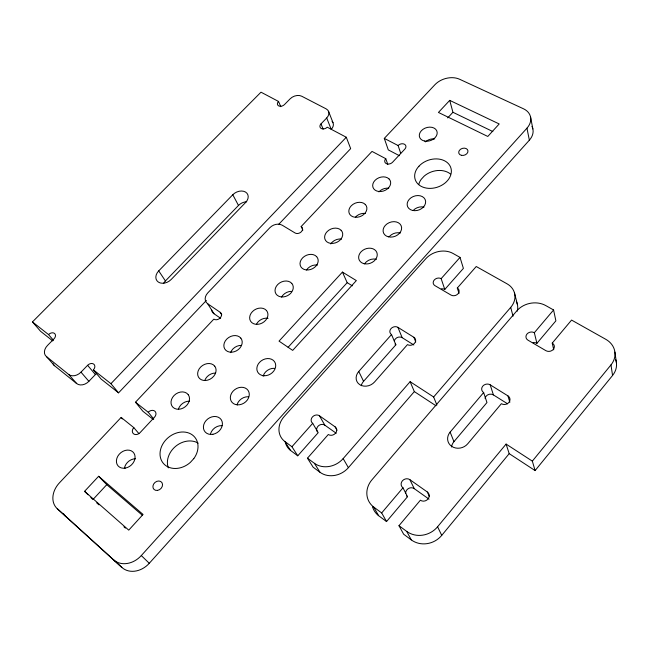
<?xml version="1.0" encoding="UTF-8"?>
<svg xmlns="http://www.w3.org/2000/svg" width="649" height="649" viewBox="0 0 649 649"><rect width="100%" height="100%" fill="white"/><g stroke="black" fill="none" stroke-linecap="round" stroke-linejoin="round"><path stroke-width="0.97" d="M372.956 508.102A21.068 18.959 -29.2 0 0 378.61 515.687L386.544 521.561L407.507 496.712L402.972 487.797A5.427 4.867 -26.6 0 1 402.372 480.852A5.427 4.867 -26.6 0 1 409.86 479.66L427.293 491.974A5.484 4.965 -25.2 0 1 427.975 499.04A5.484 4.965 -25.2 0 1 420.374 500.217L398.981 525.698L406.728 531.417A22.115 20.184 -26.7 0 0 437.58 526.777L506.098 444.078L509.197 453.643L535.101 470.59L612.567 375.463A21.522 18.245 -6.7 0 0 615.609 359.4M535.101 470.59L532.342 461.131L610.977 364.908A21.823 18.399 -7.1 0 0 605.809 339.322L571.566 320.079L552.25 343.094A5.338 4.494 -10.7 0 1 553.329 349.365A5.338 4.494 -10.7 0 1 545.89 350.671L527.994 340.181A5.273 4.421 -12.2 0 1 527.004 334.016A5.273 4.421 -12.2 0 1 534.338 332.702L553.581 309.971L545.76 305.574A20.963 17.409 -12.3 0 0 516.799 310.871L372.177 479.546A21.368 19.121 -29.1 0 0 373.654 507.015L378.61 515.687M398.981 525.698L403.654 534.232L411.304 539.903A21.798 19.997 -26.7 0 0 441.734 535.376L509.197 453.643M451.534 447.015A11.301 10.035 -18.8 0 1 453.951 441.661L486.961 402.534L483.651 392.54A5.322 4.584 -15.7 0 1 482.799 386.098A5.322 4.584 -15.7 0 1 490.19 384.825L507.94 395.882L509.846 402.266M533.08 342.713A5.208 4.389 -11.9 0 1 536.91 343.337L555.877 320.849L553.581 309.971M386.544 521.561L381.677 512.937L402.972 487.797M507.94 395.882A5.379 4.673 -14.1 0 1 508.889 402.437A5.379 4.673 -14.1 0 1 501.385 403.694L467.734 443.786A11.455 10.124 -19 0 1 451.793 446.415A11.455 10.124 -19 0 1 450.138 432.104L483.651 392.54M436.882 405.033L433.646 396.985L510.714 307.383A20.444 16.76 -15.1 0 0 507.096 283.848L476.244 266.512L457.302 288.018A5.022 4.089 -17.9 0 1 458.024 293.794A5.022 4.089 -17.9 0 1 451.063 295.1L434.935 285.641A4.973 4.024 -18.9 0 1 434.286 279.954A4.973 4.024 -18.9 0 1 441.15 278.648L460.019 257.393L452.953 253.418A19.754 15.844 -18.6 0 0 425.833 258.683L284.465 416.204A20.289 17.15 -32.4 0 0 284.733 441.417L290.63 450.52L297.761 455.801L318.213 432.656L312.704 423.335A5.151 4.365 -30.9 0 1 312.429 416.966A5.151 4.365 -30.9 0 1 319.43 415.766L335.079 426.823L336.985 430.222M307.464 458.186L313.126 467.183L319.998 472.269A20.687 17.929 -31.7 0 0 348.391 467.669L414.33 391.598L410.111 381.685L343.159 458.592A20.971 18.067 -31.6 0 1 314.408 463.305L307.464 458.186L328.321 434.489A5.2 4.454 -30.4 0 0 335.419 433.297A5.2 4.454 -30.4 0 0 335.079 426.823M361.233 385.709A10.692 9.062 -25.6 0 1 363.578 381.328L395.874 344.797L391.525 334.543A5.022 4.154 -22.4 0 1 391.006 328.621A5.022 4.154 -22.4 0 1 397.918 327.347L413.9 337.302L415.758 341.982M441.263 288.919A4.908 3.999 -18.7 0 1 444.784 289.446L463.394 268.394L460.019 257.393M297.761 455.801L291.936 446.731L312.704 423.335M413.9 337.302A5.07 4.227 -21.5 0 1 414.492 343.329A5.07 4.227 -21.5 0 1 407.483 344.595L374.578 381.961A10.838 9.127 -25.6 0 1 359.692 384.606A10.838 9.127 -25.6 0 1 358.759 371.455L391.525 334.543M138.87 433.556L133.824 427.634L121.136 417.429L59.424 482.856A20.687 16.168 -44.5 0 0 57.226 508.662L121.866 567.445A21.222 17.385 -46.8 0 0 149.278 563.291L529.357 140.184A18.594 13.824 -14.6 0 0 532.634 128.08M57.226 508.662L113.551 559.803A21.514 17.523 -46.4 0 0 141.304 555.56L526.956 128.169A18.821 13.889 -14.8 0 0 523.459 108.772L459.597 79.251A18.058 13.021 -17.6 0 0 434.903 84.735L384.297 138.391L388.28 149.887L399.395 155.703M288.091 347.312L347.191 282.664L342.429 272.093L279.029 341.123L292.691 350.387L356.35 280.587L342.429 272.093M88.053 494.757L84.573 491.334L98.624 476.285L106.769 484.673L92.929 499.56L90.844 497.499M447.688 117.915L452.929 112.277L449.716 100.376L438.44 112.447L487.797 136.46L499.195 123.959L449.716 100.376M153.213 419.408L142.926 411.296L135.479 402.218L213.837 319.13A4.762 3.716 -31.7 0 0 220.198 317.921A4.762 3.716 -31.7 0 0 220.23 312.347L207.688 303.756A9.411 7.261 -31.2 0 1 207.818 292.861L269.806 227.758A9.216 7.001 -26.7 0 1 282.226 225.219L295.084 232.983A4.632 3.537 -25.7 0 0 301.371 231.717A4.632 3.537 -25.7 0 0 301.168 226.533L372.015 151.412L385.782 158.697L387.794 164.392M280.814 106.671L278.526 101.447L260.995 92.182L32.45 321.92L48.537 334.576A4.665 3.415 -37.8 0 1 54.508 333.424A4.665 3.415 -37.8 0 1 53.981 338.859L47.466 345.487A9.411 6.936 -38.3 0 0 46.387 356.528L68.672 374.449A9.557 7.171 -38.4 0 0 80.987 372.153L87.599 365.314A4.786 3.618 -38 0 1 93.781 364.162A4.786 3.618 -38 0 1 93.359 369.849L101.114 379.073L118.564 392.84L206.39 300.438M278.875 224.165L350.671 148.629L346.29 137.247L327.25 127.188A4.397 3.18 -22.9 0 1 321.263 128.502A4.397 3.18 -22.9 0 1 320.995 123.886L326.707 117.98A8.737 6.263 -23 0 0 326.171 108.878L301.728 96.23A8.599 6.084 -23.7 0 0 290.111 98.843L284.465 104.586A4.283 3.018 -24.3 0 1 278.664 105.884A4.283 3.018 -24.3 0 1 278.526 101.447M118.564 392.84L110.938 383.681L346.29 137.247M46.387 356.528L54.548 365.728L76.687 383.575A9.435 7.139 -38.6 0 0 88.881 381.328L95.395 374.554A4.73 3.602 -38.2 0 1 96.328 373.759M163.694 283.248A9.646 7.285 -32.4 0 1 165.422 280.944L238.483 205.457A9.394 6.985 -27.5 0 1 246.701 201.774M158.721 270.884L232.788 194.741A9.508 7.017 -27.5 0 1 245.549 192.063A9.508 7.017 -27.5 0 1 245.614 202.48L171.222 279.451A9.759 7.309 -32.3 0 1 158.299 282.047A9.759 7.309 -32.3 0 1 158.721 270.884L165.422 280.944M452.929 112.277L492.834 131.536M384.297 138.391L398.113 145.538A4.575 3.399 -19.8 0 1 404.384 144.2A4.575 3.399 -19.8 0 1 404.887 149.043L392.54 162.266A4.592 3.432 -20.5 0 1 386.244 163.597A4.592 3.432 -20.5 0 1 385.782 158.697M347.191 282.664L352.358 285.844M397.918 327.347L402.169 337.667L413.819 344.976M490.19 384.825L493.402 394.908L507.599 403.816M410.111 381.685L433.646 396.985M506.098 444.078L532.342 461.131M414.33 391.598L435.941 405.739M211.582 309.987A9.297 7.228 -31.3 0 0 214.008 313.743L220.644 318.31M319.43 415.766L324.833 425.168L336.247 433.272M409.86 479.66L414.289 488.673L429.054 499.154M284.733 441.417L291.936 446.731M373.654 507.015L381.677 512.937M135.479 402.218L148.24 412.253L153.748 419.027M93.359 369.849L110.938 383.681M52.772 340.928L40.587 331.306L32.45 321.92M98.624 476.285L143.056 514.454L128.753 530.136L84.573 491.334M106.769 484.673L142.496 515.395M96.709 502.878L98.981 504.873M123.927 526.793L125.435 528.124M113.551 559.803L121.866 567.445M141.304 555.56L149.278 563.291M68.672 374.449L76.687 383.575M48.537 334.576L53.486 340.327M121.136 417.429L122.41 418.913M80.987 372.153L88.881 381.328M87.599 365.314L95.395 374.554M207.688 303.756L214.008 313.743M220.23 312.347L221.788 314.838M314.408 463.305L319.998 472.269M343.159 458.592L348.391 467.669M406.728 531.417L411.304 539.903M232.788 194.741L238.483 205.457M358.759 371.455L363.578 381.328M437.58 526.777L441.734 535.376M427.293 491.974L429.403 496.436M301.168 226.533L302.864 230.119M320.995 123.886L323.121 129.127M450.138 432.104L453.951 441.661M326.707 117.98L331.233 129.386A8.64 6.247 -22.9 0 0 332.077 121.355M328.516 111.271L333.01 122.71M441.15 278.648L444.784 289.446M398.113 145.538L400.676 153.205M457.302 288.018L459.038 293.405M510.714 307.383L513.034 316.201M514.47 292.894L517.367 304.3M534.338 332.702L536.91 343.337M552.25 343.094L553.743 349.835M526.956 128.169L529.357 140.184M530.525 116.828L532.861 128.924M610.977 364.908L612.567 375.463M614.895 352.074L616.428 362.75M54.548 365.728A9.297 6.912 -38.4 0 1 52.958 363.545M407.507 496.712A5.354 4.827 -26.6 0 1 406.582 495.836M405.674 493.508A5.354 4.827 -26.6 0 1 408.497 488.519A5.354 4.827 -26.6 0 1 414.289 488.673M372.761 507.534A21.068 18.959 -29.2 0 1 372.575 506.966M485.046 398.389A5.249 4.551 -15.5 0 1 493.402 394.908M148.24 412.253A4.981 3.943 -38.4 0 1 154.754 411.101A4.981 3.943 -38.4 0 1 154.511 417.177L140.054 432.656A5.014 3.967 -39.6 0 1 133.524 433.8A5.014 3.967 -39.6 0 1 133.824 427.634M531.969 126.466A18.594 13.824 -14.6 0 1 532.334 127.261M65.955 516.669A20.419 16.063 -44.8 0 1 63.432 513.505M425.46 141.871A9.062 6.75 -18.5 0 1 434.708 138.927M168.31 467.872A20.184 16.501 -39.6 0 1 175.628 446.325A20.184 16.501 -39.6 0 1 198.164 443.129M124.365 468.489A10.068 8.056 -41.7 0 1 135.511 458.754M178.37 409.349A9.8 7.877 -36.9 0 1 189.508 401.179M281.569 297.088A9.419 7.455 -27.8 0 1 291.442 291.352M306.531 269.992A9.337 7.342 -25.9 0 1 317.442 265.076M330.73 243.951A9.273 7.228 -24.1 0 1 341.569 239.075M355.457 217.131A9.216 7.107 -22.4 0 1 365.33 213.456M378.919 191.893A9.159 6.993 -21 0 1 388.727 188.234M204.808 380.403A9.694 7.78 -34.5 0 1 215.598 373.07M230.598 352.65A9.589 7.674 -32.2 0 1 241.282 345.398M256.59 323.956A9.5 7.569 -29.9 0 1 268.061 318.318M237.039 404.781A9.889 8.121 -34.2 0 1 248.421 396.75M210.527 433.792A10.003 8.226 -36.9 0 1 222.039 425.655M263.113 376.242A9.784 8.007 -31.5 0 1 274.381 368.308M364.519 263.883A9.467 7.52 -22.6 0 1 376.42 259.308M389.505 236.382A9.411 7.39 -20.9 0 1 400.401 233.007M413.17 210.487A9.362 7.261 -19.4 0 1 424.008 207.12M418.735 184.608A18.537 14.156 -18.4 0 1 421.258 179.286L424.146 176.147A18.537 14.156 -18.4 0 1 450.422 173.981M317.393 431.861A5.087 4.332 -31 0 1 318.383 425.882A5.087 4.332 -31 0 1 324.833 425.168M290.63 450.52A20.022 17.02 -32.5 0 1 285.682 443.624M395.874 344.797A4.957 4.121 -22.3 0 1 395.022 344.067M394.268 341.001A4.957 4.121 -22.3 0 1 402.169 337.667M516.304 301.347A20.176 16.647 -14.9 0 1 517.277 311.163M418.97 166.225L417.567 167.84A18.772 14.229 -18.5 0 0 430.611 188.38A18.772 14.229 -18.5 0 0 450.503 166.874A18.772 14.229 -18.5 0 0 420.495 164.676L418.97 166.225M193.8 458.616L190.335 462.413A20.452 16.614 -39.3 0 1 160.392 457.367A20.452 16.614 -39.3 0 1 183.529 431.999A20.452 16.614 -39.3 0 1 193.8 458.616M388.994 178.881L387.38 177.753A9.273 7.025 -21.1 0 0 372.948 183.756A9.273 7.025 -21.1 0 0 383.364 191.049A9.273 7.025 -21.1 0 0 388.994 178.881M365.249 204.403L363.659 203.242A9.329 7.139 -22.5 0 0 349.121 209.27A9.329 7.139 -22.5 0 0 359.457 216.807A9.329 7.139 -22.5 0 0 365.249 204.403M341.147 230.322L339.565 229.121A9.386 7.261 -24.1 0 0 324.93 235.181A9.386 7.261 -24.1 0 0 335.168 242.953A9.386 7.261 -24.1 0 0 341.147 230.322M316.655 256.647L315.089 255.406A9.459 7.382 -25.9 0 0 300.365 261.49A9.459 7.382 -25.9 0 0 310.506 269.522A9.459 7.382 -25.9 0 0 316.655 256.647M291.782 283.386L290.233 282.104A9.532 7.496 -27.8 0 0 275.411 288.221A9.532 7.496 -27.8 0 0 285.455 296.512A9.532 7.496 -27.8 0 0 291.782 283.386M266.52 310.547L264.987 309.224A9.613 7.61 -29.9 0 0 250.06 315.373A9.613 7.61 -29.9 0 0 259.998 323.924A9.613 7.61 -29.9 0 0 266.52 310.547M240.844 338.145L239.327 336.782A9.711 7.715 -32.1 0 0 224.303 342.964A9.711 7.715 -32.1 0 0 234.127 351.782A9.711 7.715 -32.1 0 0 240.844 338.145M214.762 366.19L213.261 364.787A9.816 7.82 -34.4 0 0 198.132 370.993A9.816 7.82 -34.4 0 0 207.842 380.095A9.816 7.82 -34.4 0 0 214.762 366.19M188.251 394.689L186.766 393.245A9.93 7.926 -36.7 0 0 171.531 399.484A9.93 7.926 -36.7 0 0 181.128 408.87A9.93 7.926 -36.7 0 0 188.251 394.689M461.471 155.338A4.73 3.545 -17 0 0 467.953 150.819A4.73 3.545 -17 0 0 460.603 149.221A4.73 3.545 -17 0 0 461.471 155.338M424.519 141.044A9.175 6.782 -18.6 0 0 437.158 132.25A9.175 6.782 -18.6 0 0 423.043 129.281A9.175 6.782 -18.6 0 0 424.519 141.044M125.306 468.099A10.197 8.104 -41.4 0 0 134.027 453.286A10.197 8.104 -41.4 0 0 117.867 456.109A10.197 8.104 -41.4 0 0 125.306 468.099M157.561 490.393A5.249 4.275 -42.1 0 0 161.982 482.694A5.249 4.275 -42.1 0 0 153.618 484.089A5.249 4.275 -42.1 0 0 157.561 490.393M237.453 404.838A10.019 8.169 -34 0 0 248.948 392.174A10.019 8.169 -34 0 0 233.048 391.185A10.019 8.169 -34 0 0 237.453 404.838M212.88 434.295A10.133 8.283 -36.7 0 0 221.163 419.587A10.133 8.283 -36.7 0 0 204.686 422.515A10.133 8.283 -36.7 0 0 212.88 434.295M264.038 375.739A9.913 8.056 -31.4 0 0 275.346 363.278A9.913 8.056 -31.4 0 0 259.462 362.434A9.913 8.056 -31.4 0 0 264.038 375.739M363.846 263.64A9.589 7.561 -22.7 0 0 377.239 254.205A9.589 7.561 -22.7 0 0 362.742 250.352A9.589 7.561 -22.7 0 0 363.846 263.64M388.37 236.82A9.532 7.431 -21 0 0 401.617 227.507A9.532 7.431 -21 0 0 387.096 223.832A9.532 7.431 -21 0 0 388.37 236.82M412.504 210.422A9.475 7.301 -19.5 0 0 425.614 201.214A9.475 7.301 -19.5 0 0 411.06 197.734A9.475 7.301 -19.5 0 0 412.504 210.422"/></g></svg>
